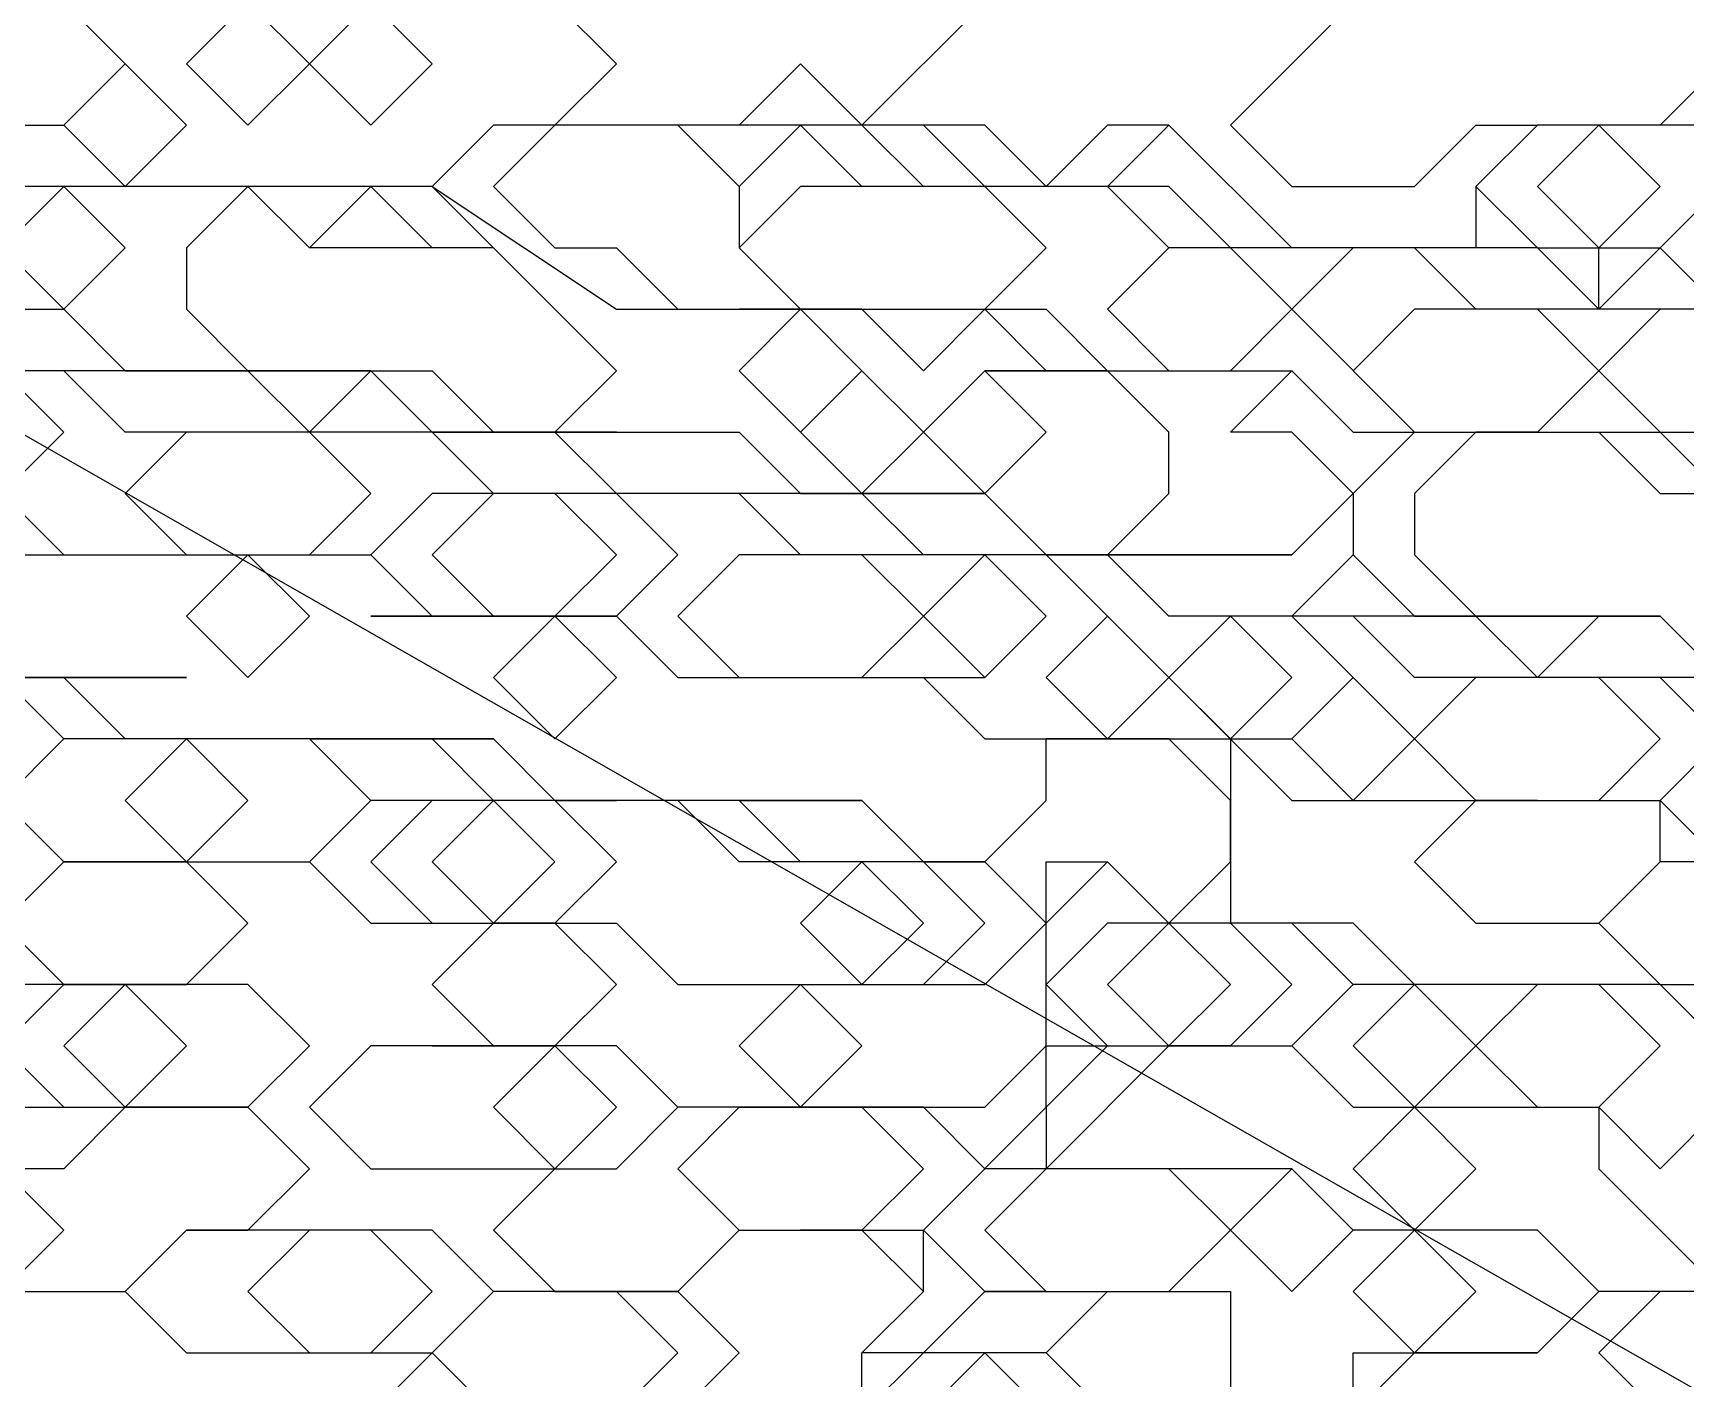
# Model space of a CAD drawing. Extents: x 46 to 224, y 52 to 151.
# Drawn here: x 138.21 to 154.23, y 64.06 to 77.11 of the extents above; entities that cross this region are included whole.
import ezdxf

# ---------------------------------------------------------------- set-up
doc = ezdxf.new("R2010")
doc.units = 0
doc.layers.add('OUTLINE', color=1, linetype='CONTINUOUS')

msp = doc.modelspace()

# ---------------------------------------------------------------- linework, layer by layer
for p, q in [((139.1008, 76.8135), (138.5056, 77.4088)), ((140.2913, 77.4088), (139.696, 76.8135)), ((140.8865, 76.8135), (140.2913, 77.4088)), ((141.4818, 77.4088), (140.8865, 76.8135)), ((142.077, 76.8135), (141.4818, 77.4088)), ((143.8627, 76.8135), (143.2675, 77.4088)), ((143.8627, 76.8135), (143.2675, 77.4088)), ((147.4341, 77.4088), (146.2437, 76.2183)), ((147.4341, 77.4088), (146.2437, 76.2183)), ((151.0056, 77.4088), (149.8151, 76.2183)), ((138.5056, 76.2183), (139.1008, 76.8135)), ((139.1008, 76.8135), (138.5056, 76.2183)), ((139.696, 76.2183), (139.1008, 76.8135)), ((139.696, 76.8135), (140.2913, 76.2183)), ((140.2913, 76.2183), (140.8865, 76.8135)), ((140.8865, 76.8135), (141.4818, 76.2183)), ((141.4818, 76.2183), (142.077, 76.8135)), ((143.2675, 76.2183), (143.8627, 76.8135)), ((143.2675, 76.2183), (143.8627, 76.8135)), ((145.6484, 76.8135), (145.0532, 76.2183)), ((145.6484, 76.8135), (145.0532, 76.2183)), ((146.2437, 76.2183), (145.6484, 76.8135)), ((146.2437, 76.2183), (145.6484, 76.8135)), ((154.577, 76.8135), (153.9818, 76.2183)), ((153.9818, 76.2183), (154.577, 76.8135)), ((137.9103, 76.2183), (138.5056, 76.2183)), ((138.5056, 76.2183), (139.1008, 75.623)), ((139.1008, 75.623), (139.696, 76.2183)), ((142.6722, 76.2183), (142.077, 75.623)), ((142.6722, 76.2183), (142.077, 75.623)), ((142.6722, 76.2183), (142.077, 75.623)), ((142.6722, 76.2183), (142.077, 75.623)), ((146.2437, 76.2183), (142.6722, 76.2183)), ((147.4341, 76.2183), (142.6722, 76.2183)), ((146.8389, 76.2183), (142.6722, 76.2183)), ((143.2675, 76.2183), (142.6722, 75.623)), ((146.8389, 76.2183), (142.6722, 76.2183)), ((145.0532, 76.2183), (143.2675, 76.2183)), ((145.0532, 76.2183), (143.2675, 76.2183)), ((144.4579, 76.2183), (143.2675, 76.2183)), ((145.0532, 75.623), (144.4579, 76.2183)), ((145.6484, 76.2183), (145.0532, 75.623)), ((145.6484, 76.2183), (145.0532, 75.623)), ((146.2437, 75.623), (145.6484, 76.2183)), ((146.2437, 75.623), (145.6484, 76.2183)), ((146.8389, 75.623), (146.2437, 76.2183)), ((147.4341, 75.623), (146.8389, 76.2183)), ((147.4341, 75.623), (146.8389, 76.2183)), ((148.0294, 75.623), (147.4341, 76.2183)), ((148.6246, 76.2183), (148.0294, 75.623)), ((149.2198, 76.2183), (148.6246, 76.2183)), ((149.2198, 76.2183), (148.6246, 75.623)), ((149.2198, 76.2183), (148.6246, 75.623)), ((150.4103, 75.0278), (149.2198, 76.2183)), ((150.4103, 75.0278), (149.2198, 76.2183)), ((150.4103, 75.0278), (149.2198, 76.2183)), ((149.8151, 76.2183), (150.4103, 75.623)), ((151.6008, 75.623), (152.196, 76.2183)), ((152.7913, 76.2183), (152.196, 75.623)), ((152.196, 76.2183), (152.7913, 76.2183)), ((152.7913, 76.2183), (152.196, 75.623)), ((152.7913, 76.2183), (152.196, 75.623)), ((152.7913, 76.2183), (152.196, 75.623)), ((153.3865, 76.2183), (152.7913, 76.2183)), ((154.577, 76.2183), (152.7913, 76.2183)), ((153.3865, 76.2183), (152.7913, 75.623)), ((154.577, 76.2183), (152.7913, 76.2183)), ((153.9818, 75.623), (153.3865, 76.2183)), ((153.9818, 75.623), (153.3865, 76.2183)), ((138.5056, 75.623), (137.9103, 75.0278)), ((142.077, 75.623), (137.9103, 75.623)), ((140.2913, 75.623), (137.9103, 75.623)), ((140.2913, 75.623), (137.9103, 75.623)), ((139.1008, 75.0278), (138.5056, 75.623)), ((140.2913, 75.623), (139.696, 75.0278)), ((140.8865, 75.0278), (140.2913, 75.623)), ((140.8865, 75.0278), (140.2913, 75.623)), ((140.8865, 75.0278), (140.2913, 75.623)), ((141.4818, 75.623), (140.8865, 75.0278)), ((141.4818, 75.623), (140.8865, 75.0278)), ((142.077, 75.0278), (141.4818, 75.623)), ((142.077, 75.0278), (141.4818, 75.623)), ((142.077, 75.623), (143.8627, 74.4326)), ((142.077, 75.623), (142.6722, 75.0278)), ((142.077, 75.623), (142.6722, 75.0278)), ((142.6722, 75.623), (143.2675, 75.0278)), ((145.0532, 75.623), (145.0532, 75.0278)), ((145.6484, 75.623), (145.0532, 75.0278)), ((147.4341, 75.623), (145.6484, 75.623)), ((149.2198, 75.623), (146.2437, 75.623)), ((146.8389, 75.623), (146.2437, 75.623)), ((147.4341, 75.623), (146.8389, 75.623)), ((148.6246, 75.623), (146.8389, 75.623)), ((149.2198, 75.623), (147.4341, 75.623)), ((148.6246, 75.623), (147.4341, 75.623)), ((148.0294, 75.0278), (147.4341, 75.623)), ((148.6246, 75.623), (147.4341, 75.623)), ((149.2198, 75.0278), (148.6246, 75.623)), ((149.8151, 75.0278), (149.2198, 75.623)), ((149.8151, 75.0278), (149.2198, 75.623)), ((150.4103, 75.623), (151.6008, 75.623)), ((152.196, 75.623), (152.7913, 75.0278)), ((152.196, 75.623), (152.196, 75.0278)), ((152.196, 75.623), (152.196, 75.0278)), ((152.196, 75.623), (152.196, 75.0278)), ((152.7913, 75.623), (153.3865, 75.0278)), ((153.3865, 75.0278), (153.9818, 75.623)), ((153.3865, 75.0278), (153.9818, 75.623)), ((154.577, 75.623), (153.9818, 75.0278)), ((137.9103, 75.0278), (138.5056, 74.4326)), ((138.5056, 74.4326), (139.1008, 75.0278)), ((139.696, 75.0278), (139.696, 74.4326)), ((141.4818, 75.0278), (140.8865, 75.0278)), ((142.6722, 75.0278), (141.4818, 75.0278)), ((142.6722, 75.0278), (142.077, 75.0278)), ((142.6722, 75.0278), (142.077, 75.0278)), ((143.8627, 73.8373), (142.6722, 75.0278)), ((143.2675, 75.0278), (143.8627, 75.0278)), ((143.8627, 75.0278), (144.4579, 74.4326)), ((145.0532, 75.0278), (145.6484, 74.4326)), ((145.0532, 75.0278), (145.6484, 74.4326)), ((147.4341, 74.4326), (148.0294, 75.0278)), ((149.2198, 75.0278), (148.6246, 74.4326)), ((149.8151, 75.0278), (149.2198, 75.0278)), ((149.8151, 75.0278), (149.2198, 75.0278)), ((152.7913, 75.0278), (149.8151, 75.0278)), ((151.6008, 75.0278), (149.8151, 75.0278)), ((150.4103, 74.4326), (149.8151, 75.0278)), ((150.4103, 74.4326), (149.8151, 75.0278)), ((152.196, 75.0278), (150.4103, 75.0278)), ((152.196, 75.0278), (150.4103, 75.0278)), ((151.0056, 75.0278), (150.4103, 74.4326)), ((152.196, 75.0278), (150.4103, 75.0278)), ((151.6008, 75.0278), (151.0056, 75.0278)), ((152.196, 74.4326), (151.6008, 75.0278)), ((152.196, 74.4326), (151.6008, 75.0278)), ((153.3865, 74.4326), (152.7913, 75.0278)), ((152.7913, 75.0278), (153.3865, 75.0278)), ((153.3865, 75.0278), (153.9818, 75.0278)), ((153.9818, 75.0278), (153.3865, 74.4326)), ((153.3865, 74.4326), (153.3865, 75.0278)), ((153.3865, 75.0278), (153.9818, 75.0278)), ((153.9818, 75.0278), (153.3865, 74.4326)), ((153.3865, 74.4326), (153.3865, 75.0278)), ((153.9818, 75.0278), (154.577, 74.4326)), ((137.9103, 74.4326), (138.5056, 74.4326)), ((137.9103, 74.4326), (138.5056, 74.4326)), ((138.5056, 74.4326), (139.1008, 73.8373)), ((138.5056, 74.4326), (139.1008, 73.8373)), ((139.696, 74.4326), (140.2913, 73.8373)), ((143.8627, 74.4326), (146.2437, 74.4326)), ((144.4579, 74.4326), (147.4341, 74.4326)), ((145.6484, 74.4326), (145.0532, 73.8373)), ((145.0532, 74.4326), (146.2437, 74.4326)), ((145.6484, 74.4326), (145.0532, 74.4326)), ((145.0532, 74.4326), (146.2437, 74.4326)), ((145.6484, 74.4326), (145.0532, 74.4326)), ((146.2437, 73.8373), (145.6484, 74.4326)), ((146.2437, 74.4326), (145.6484, 74.4326)), ((145.6484, 74.4326), (148.0294, 74.4326)), ((145.6484, 74.4326), (147.4341, 74.4326)), ((146.2437, 74.4326), (145.6484, 74.4326)), ((146.2437, 74.4326), (146.8389, 73.8373)), ((146.8389, 73.8373), (147.4341, 74.4326)), ((147.4341, 74.4326), (148.0294, 73.8373)), ((147.4341, 74.4326), (148.0294, 73.8373)), ((148.0294, 74.4326), (148.6246, 73.8373)), ((148.6246, 74.4326), (149.2198, 73.8373)), ((149.8151, 73.8373), (150.4103, 74.4326)), ((149.8151, 73.8373), (150.4103, 74.4326)), ((150.4103, 74.4326), (151.6008, 73.2421)), ((151.6008, 74.4326), (151.0056, 73.8373)), ((152.7913, 74.4326), (151.6008, 74.4326)), ((155.7675, 74.4326), (152.196, 74.4326)), ((152.7913, 74.4326), (152.196, 74.4326)), ((155.1722, 74.4326), (152.7913, 74.4326)), ((153.3865, 73.8373), (152.7913, 74.4326)), ((155.7675, 74.4326), (153.3865, 74.4326)), ((153.9818, 74.4326), (153.3865, 73.8373)), ((154.577, 74.4326), (153.9818, 74.4326)), ((140.2913, 73.8373), (131.3627, 73.8373)), ((140.2913, 73.8373), (131.3627, 73.8373)), ((138.5056, 73.8373), (136.7198, 73.8373)), ((138.5056, 73.8373), (136.7198, 73.8373)), ((138.5056, 73.2421), (137.9103, 73.8373)), ((138.5056, 73.2421), (137.9103, 73.8373)), ((139.1008, 73.2421), (138.5056, 73.8373)), ((139.1008, 73.2421), (138.5056, 73.8373)), ((139.1008, 73.8373), (141.4818, 73.8373)), ((139.1008, 73.8373), (141.4818, 73.8373)), ((139.696, 73.8373), (141.4818, 73.8373)), ((140.2913, 73.8373), (139.696, 73.8373)), ((140.2913, 73.8373), (142.077, 73.8373)), ((141.4818, 73.8373), (140.2913, 73.8373)), ((140.8865, 73.2421), (140.2913, 73.8373)), ((140.8865, 73.2421), (140.2913, 73.8373)), ((141.4818, 73.8373), (140.8865, 73.2421)), ((141.4818, 73.8373), (140.8865, 73.2421)), ((141.4818, 73.8373), (142.077, 73.2421)), ((142.077, 73.2421), (141.4818, 73.8373)), ((141.4818, 73.8373), (142.077, 73.2421)), ((142.077, 73.2421), (141.4818, 73.8373)), ((142.077, 73.8373), (142.6722, 73.2421)), ((143.2675, 73.2421), (143.8627, 73.8373)), ((145.0532, 73.8373), (145.6484, 73.2421)), ((145.6484, 73.2421), (146.2437, 73.8373)), ((146.2437, 73.8373), (145.6484, 73.2421)), ((146.8389, 73.2421), (146.2437, 73.8373)), ((147.4341, 73.8373), (146.8389, 73.2421)), ((148.0294, 73.2421), (147.4341, 73.8373)), ((148.6246, 73.8373), (147.4341, 73.8373)), ((147.4341, 73.8373), (150.4103, 73.8373)), ((148.6246, 73.8373), (147.4341, 73.8373)), ((147.4341, 73.8373), (150.4103, 73.8373)), ((148.0294, 73.8373), (150.4103, 73.8373)), ((148.0294, 73.8373), (150.4103, 73.8373)), ((149.2198, 73.2421), (148.6246, 73.8373)), ((148.6246, 73.8373), (149.8151, 73.8373)), ((149.2198, 73.2421), (148.6246, 73.8373)), ((149.2198, 73.8373), (149.8151, 73.8373)), ((149.8151, 73.2421), (150.4103, 73.8373)), ((150.4103, 73.8373), (151.0056, 73.2421)), ((150.4103, 73.8373), (151.0056, 73.2421)), ((150.4103, 73.8373), (151.0056, 73.2421)), ((150.4103, 73.8373), (151.0056, 73.2421)), ((150.4103, 73.8373), (151.0056, 73.2421)), ((151.0056, 73.8373), (151.6008, 73.2421)), ((152.7913, 73.2421), (153.3865, 73.8373)), ((153.3865, 73.8373), (153.9818, 73.2421)), ((137.9103, 72.6468), (138.5056, 73.2421)), ((137.9103, 72.6468), (138.5056, 73.2421)), ((139.696, 73.2421), (139.1008, 73.2421)), ((139.696, 73.2421), (139.1008, 73.2421)), ((139.696, 73.2421), (139.1008, 72.6468)), ((139.696, 73.2421), (139.1008, 72.6468)), ((142.077, 73.2421), (139.696, 73.2421)), ((142.077, 73.2421), (139.696, 73.2421)), ((140.8865, 73.2421), (139.696, 73.2421)), ((140.8865, 73.2421), (139.696, 73.2421)), ((141.4818, 72.6468), (140.8865, 73.2421)), ((141.4818, 72.6468), (140.8865, 73.2421)), ((142.6722, 72.6468), (142.077, 73.2421)), ((142.077, 73.2421), (145.0532, 73.2421)), ((143.2675, 73.2421), (142.077, 73.2421)), ((142.6722, 72.6468), (142.077, 73.2421)), ((142.077, 73.2421), (145.0532, 73.2421)), ((143.2675, 73.2421), (142.077, 73.2421)), ((142.6722, 73.2421), (143.2675, 73.2421)), ((142.6722, 73.2421), (143.8627, 73.2421)), ((143.2675, 73.2421), (142.6722, 73.2421)), ((143.8627, 73.2421), (143.2675, 73.2421)), ((143.8627, 72.6468), (143.2675, 73.2421)), ((143.8627, 72.6468), (143.2675, 73.2421)), ((145.0532, 73.2421), (145.6484, 72.6468)), ((145.0532, 73.2421), (145.6484, 72.6468)), ((145.6484, 73.2421), (146.2437, 72.6468)), ((146.2437, 72.6468), (146.8389, 73.2421)), ((146.8389, 73.2421), (147.4341, 72.6468)), ((147.4341, 72.6468), (148.0294, 73.2421)), ((149.2198, 72.6468), (149.2198, 73.2421)), ((149.2198, 72.6468), (149.2198, 73.2421)), ((150.4103, 73.2421), (149.8151, 73.2421)), ((151.0056, 72.6468), (150.4103, 73.2421)), ((151.0056, 73.2421), (153.3865, 73.2421)), ((151.0056, 73.2421), (151.6008, 73.2421)), ((151.6008, 73.2421), (151.0056, 72.6468)), ((151.0056, 73.2421), (152.7913, 73.2421)), ((151.0056, 73.2421), (153.3865, 73.2421)), ((151.0056, 73.2421), (152.7913, 73.2421)), ((152.196, 73.2421), (151.6008, 72.6468)), ((151.6008, 73.2421), (153.9818, 73.2421)), ((151.6008, 73.2421), (152.7913, 73.2421)), ((152.196, 73.2421), (151.6008, 72.6468)), ((152.7913, 73.2421), (152.196, 73.2421)), ((152.7913, 73.2421), (152.196, 73.2421)), ((153.3865, 73.2421), (153.9818, 72.6468)), ((153.3865, 73.2421), (153.9818, 72.6468)), ((153.9818, 73.2421), (154.577, 72.6468)), ((153.9818, 73.2421), (154.577, 73.2421)), ((137.9103, 72.6468), (138.5056, 72.0516)), ((139.1008, 72.6468), (139.696, 72.0516)), ((139.1008, 72.6468), (139.696, 72.0516)), ((140.8865, 72.0516), (141.4818, 72.6468)), ((140.8865, 72.0516), (141.4818, 72.6468)), ((142.077, 72.6468), (141.4818, 72.0516)), ((143.8627, 72.6468), (142.077, 72.6468)), ((142.6722, 72.6468), (142.077, 72.0516)), ((145.0532, 72.6468), (142.6722, 72.6468)), ((145.0532, 72.6468), (142.6722, 72.6468)), ((143.2675, 72.6468), (142.6722, 72.6468)), ((143.8627, 72.0516), (143.2675, 72.6468)), ((146.2437, 72.6468), (143.8627, 72.6468)), ((144.4579, 72.0516), (143.8627, 72.6468)), ((146.2437, 72.6468), (143.8627, 72.6468)), ((145.6484, 72.0516), (145.0532, 72.6468)), ((145.6484, 72.0516), (145.0532, 72.6468)), ((145.6484, 72.6468), (147.4341, 72.6468)), ((145.6484, 72.6468), (147.4341, 72.6468)), ((146.2437, 72.6468), (147.4341, 72.6468)), ((146.8389, 72.6468), (146.2437, 72.6468)), ((146.8389, 72.0516), (146.2437, 72.6468)), ((146.8389, 72.0516), (146.2437, 72.6468)), ((147.4341, 72.6468), (146.8389, 72.6468)), ((147.4341, 72.6468), (148.0294, 72.0516)), ((147.4341, 72.6468), (148.0294, 72.0516)), ((148.6246, 72.0516), (149.2198, 72.6468)), ((148.6246, 72.0516), (149.2198, 72.6468)), ((150.4103, 72.0516), (151.0056, 72.6468)), ((151.0056, 72.6468), (151.0056, 72.0516)), ((151.6008, 72.6468), (151.6008, 72.0516)), ((151.6008, 72.6468), (151.6008, 72.0516)), ((153.9818, 72.6468), (155.7675, 72.6468)), ((153.9818, 72.6468), (156.3627, 72.6468)), ((137.9103, 72.0516), (141.4818, 72.0516)), ((138.5056, 72.0516), (141.4818, 72.0516)), ((140.2913, 72.0516), (139.696, 71.4564)), ((139.696, 72.0516), (140.8865, 72.0516)), ((139.696, 72.0516), (140.8865, 72.0516)), ((140.8865, 71.4564), (140.2913, 72.0516)), ((141.4818, 72.0516), (142.077, 71.4564)), ((141.4818, 72.0516), (142.077, 71.4564)), ((141.4818, 72.0516), (142.077, 71.4564)), ((142.077, 72.0516), (142.6722, 71.4564)), ((143.2675, 71.4564), (143.8627, 72.0516)), ((143.8627, 71.4564), (144.4579, 72.0516)), ((145.0532, 72.0516), (144.4579, 71.4564)), ((145.0532, 72.0516), (144.4579, 71.4564)), ((147.4341, 72.0516), (145.0532, 72.0516)), ((146.2437, 72.0516), (145.0532, 72.0516)), ((148.0294, 72.0516), (145.6484, 72.0516)), ((148.0294, 72.0516), (145.6484, 72.0516)), ((146.8389, 71.4564), (146.2437, 72.0516)), ((148.6246, 72.0516), (146.8389, 72.0516)), ((147.4341, 72.0516), (146.8389, 71.4564)), ((148.6246, 72.0516), (146.8389, 72.0516)), ((148.0294, 71.4564), (147.4341, 72.0516)), ((148.0294, 71.4564), (147.4341, 72.0516)), ((149.2198, 70.8611), (148.0294, 72.0516)), ((148.0294, 72.0516), (148.6246, 72.0516)), ((149.2198, 70.8611), (148.0294, 72.0516)), ((148.0294, 72.0516), (148.6246, 72.0516)), ((148.6246, 72.0516), (150.4103, 72.0516)), ((149.2198, 72.0516), (148.6246, 72.0516)), ((149.2198, 71.4564), (148.6246, 72.0516)), ((148.6246, 72.0516), (150.4103, 72.0516)), ((149.2198, 71.4564), (148.6246, 72.0516)), ((149.2198, 71.4564), (148.6246, 72.0516)), ((150.4103, 72.0516), (149.2198, 72.0516)), ((151.0056, 72.0516), (150.4103, 71.4564)), ((151.0056, 72.0516), (151.6008, 71.4564)), ((151.6008, 71.4564), (151.0056, 72.0516)), ((151.6008, 72.0516), (152.196, 71.4564)), ((151.6008, 72.0516), (152.196, 71.4564)), ((139.696, 71.4564), (140.2913, 70.8611)), ((140.2913, 70.8611), (140.8865, 71.4564)), ((141.4818, 71.4564), (143.8627, 71.4564)), ((142.077, 71.4564), (141.4818, 71.4564)), ((141.4818, 71.4564), (143.8627, 71.4564)), ((142.077, 71.4564), (141.4818, 71.4564)), ((142.077, 71.4564), (143.8627, 71.4564)), ((143.8627, 71.4564), (142.077, 71.4564)), ((142.077, 71.4564), (143.8627, 71.4564)), ((142.077, 71.4564), (143.8627, 71.4564)), ((143.8627, 71.4564), (142.077, 71.4564)), ((143.2675, 71.4564), (142.6722, 70.8611)), ((143.2675, 71.4564), (142.6722, 70.8611)), ((142.6722, 71.4564), (143.2675, 71.4564)), ((143.8627, 70.8611), (143.2675, 71.4564)), ((143.8627, 70.8611), (143.2675, 71.4564)), ((143.8627, 71.4564), (144.4579, 70.8611)), ((143.8627, 71.4564), (144.4579, 70.8611)), ((144.4579, 71.4564), (145.0532, 70.8611)), ((144.4579, 71.4564), (145.0532, 70.8611)), ((146.2437, 70.8611), (146.8389, 71.4564)), ((146.8389, 71.4564), (147.4341, 70.8611)), ((147.4341, 70.8611), (148.0294, 71.4564)), ((147.4341, 70.8611), (148.0294, 71.4564)), ((148.6246, 71.4564), (148.0294, 70.8611)), ((148.6246, 71.4564), (148.0294, 70.8611)), ((149.2198, 70.8611), (148.6246, 71.4564)), ((149.2198, 70.8611), (148.6246, 71.4564)), ((149.8151, 71.4564), (149.2198, 70.8611)), ((150.4103, 71.4564), (149.2198, 71.4564)), ((152.196, 71.4564), (149.2198, 71.4564)), ((149.8151, 71.4564), (149.2198, 70.8611)), ((149.8151, 71.4564), (149.2198, 70.8611)), ((149.8151, 71.4564), (149.2198, 70.8611)), ((152.196, 71.4564), (149.2198, 71.4564)), ((151.0056, 71.4564), (149.8151, 71.4564)), ((151.0056, 71.4564), (149.8151, 71.4564)), ((150.4103, 71.4564), (149.8151, 71.4564)), ((150.4103, 70.8611), (149.8151, 71.4564)), ((151.0056, 70.8611), (150.4103, 71.4564)), ((151.6008, 70.8611), (151.0056, 71.4564)), ((151.6008, 70.8611), (151.0056, 71.4564)), ((151.6008, 71.4564), (153.3865, 71.4564)), ((153.3865, 71.4564), (151.6008, 71.4564)), ((152.196, 71.4564), (153.9818, 71.4564)), ((152.7913, 70.8611), (152.196, 71.4564)), ((152.196, 71.4564), (153.9818, 71.4564)), ((152.7913, 70.8611), (152.196, 71.4564)), ((153.3865, 71.4564), (152.7913, 70.8611)), ((153.3865, 71.4564), (152.7913, 70.8611)), ((153.9818, 71.4564), (153.3865, 71.4564)), ((153.9818, 71.4564), (153.3865, 71.4564)), ((153.9818, 71.4564), (154.577, 70.8611)), ((154.577, 70.8611), (153.9818, 71.4564)), ((153.9818, 71.4564), (154.577, 70.8611)), ((154.577, 70.8611), (153.9818, 71.4564)), ((139.696, 70.8611), (132.5532, 70.8611)), ((139.696, 70.8611), (132.5532, 70.8611)), ((138.5056, 70.8611), (136.7198, 70.8611)), ((137.9103, 70.8611), (139.696, 70.8611)), ((138.5056, 70.2659), (137.9103, 70.8611)), ((137.9103, 70.8611), (139.696, 70.8611)), ((139.1008, 70.2659), (138.5056, 70.8611)), ((142.6722, 70.8611), (143.2675, 70.2659)), ((142.6722, 70.8611), (143.2675, 70.2659)), ((143.2675, 70.2659), (143.8627, 70.8611)), ((143.2675, 70.2659), (143.8627, 70.8611)), ((144.4579, 70.8611), (146.8389, 70.8611)), ((144.4579, 70.8611), (146.8389, 70.8611)), ((145.0532, 70.8611), (147.4341, 70.8611)), ((145.0532, 70.8611), (146.2437, 70.8611)), ((146.8389, 70.8611), (147.4341, 70.2659)), ((146.8389, 70.8611), (147.4341, 70.2659)), ((148.0294, 70.8611), (148.6246, 70.2659)), ((148.0294, 70.8611), (148.6246, 70.2659)), ((148.6246, 70.2659), (149.2198, 70.8611)), ((148.6246, 70.2659), (149.2198, 70.8611)), ((148.6246, 70.2659), (149.2198, 70.8611)), ((148.6246, 70.2659), (149.2198, 70.8611)), ((149.2198, 70.8611), (150.4103, 69.6707)), ((149.2198, 70.8611), (150.4103, 69.6707)), ((149.2198, 70.8611), (149.8151, 70.2659)), ((149.2198, 70.8611), (149.8151, 70.2659)), ((149.8151, 70.2659), (150.4103, 70.8611)), ((150.4103, 70.2659), (151.0056, 70.8611)), ((151.0056, 70.8611), (150.4103, 70.2659)), ((151.6008, 70.2659), (151.0056, 70.8611)), ((152.196, 70.8611), (151.6008, 70.8611)), ((152.196, 70.8611), (151.6008, 70.8611)), ((152.196, 70.8611), (151.6008, 70.2659)), ((152.196, 70.8611), (151.6008, 70.2659)), ((155.1722, 70.8611), (152.196, 70.8611)), ((153.9818, 70.8611), (152.196, 70.8611)), ((153.3865, 70.8611), (152.196, 70.8611)), ((153.3865, 70.8611), (152.196, 70.8611)), ((153.9818, 70.2659), (153.3865, 70.8611)), ((153.9818, 70.2659), (153.3865, 70.8611)), ((154.577, 70.2659), (153.9818, 70.8611)), ((137.9103, 69.6707), (138.5056, 70.2659)), ((138.5056, 70.2659), (137.9103, 69.6707)), ((140.8865, 70.2659), (138.5056, 70.2659)), ((139.696, 70.2659), (139.1008, 70.2659)), ((139.696, 70.2659), (139.1008, 69.6707)), ((139.696, 70.2659), (139.1008, 69.6707)), ((142.077, 70.2659), (139.696, 70.2659)), ((140.8865, 70.2659), (139.696, 70.2659)), ((140.2913, 69.6707), (139.696, 70.2659)), ((140.8865, 70.2659), (142.6722, 70.2659)), ((141.4818, 70.2659), (140.8865, 70.2659)), ((141.4818, 69.6707), (140.8865, 70.2659)), ((141.4818, 69.6707), (140.8865, 70.2659)), ((140.8865, 70.2659), (142.6722, 70.2659)), ((141.4818, 70.2659), (140.8865, 70.2659)), ((142.6722, 70.2659), (141.4818, 70.2659)), ((142.6722, 70.2659), (141.4818, 70.2659)), ((142.6722, 69.6707), (142.077, 70.2659)), ((142.6722, 70.2659), (143.2675, 69.6707)), ((143.2675, 69.6707), (142.6722, 70.2659)), ((142.6722, 70.2659), (143.2675, 69.6707)), ((143.2675, 69.6707), (142.6722, 70.2659)), ((147.4341, 70.2659), (148.6246, 70.2659)), ((147.4341, 70.2659), (148.6246, 70.2659)), ((148.0294, 70.2659), (149.2198, 70.2659)), ((148.6246, 70.2659), (148.0294, 70.2659)), ((148.0294, 70.2659), (149.8151, 70.2659)), ((148.0294, 69.6707), (148.0294, 70.2659)), ((148.0294, 70.2659), (149.8151, 70.2659)), ((148.0294, 69.6707), (148.0294, 70.2659)), ((149.2198, 70.2659), (148.6246, 70.2659)), ((149.2198, 70.2659), (149.8151, 69.6707)), ((149.8151, 69.6707), (149.2198, 70.2659)), ((149.8151, 70.2659), (149.8151, 68.4802)), ((149.8151, 70.2659), (150.4103, 70.2659)), ((149.8151, 70.2659), (149.8151, 68.4802)), ((150.4103, 70.2659), (151.0056, 69.6707)), ((151.0056, 69.6707), (151.6008, 70.2659)), ((151.6008, 70.2659), (152.196, 69.6707)), ((151.6008, 70.2659), (152.196, 69.6707)), ((153.3865, 69.6707), (153.9818, 70.2659)), ((153.3865, 69.6707), (153.9818, 70.2659)), ((153.9818, 69.6707), (154.577, 70.2659)), ((154.577, 70.2659), (153.9818, 69.6707)), ((154.577, 70.2659), (153.9818, 69.6707)), ((137.9103, 69.6707), (138.5056, 69.0754)), ((137.9103, 69.6707), (138.5056, 69.0754)), ((139.1008, 69.6707), (139.696, 69.0754)), ((139.1008, 69.6707), (139.696, 69.0754)), ((139.696, 69.0754), (140.2913, 69.6707)), ((140.8865, 69.0754), (141.4818, 69.6707)), ((141.4818, 69.6707), (140.8865, 69.0754)), ((140.8865, 69.0754), (141.4818, 69.6707)), ((144.4579, 69.6707), (141.4818, 69.6707)), ((142.077, 69.6707), (141.4818, 69.0754)), ((143.2675, 69.6707), (142.077, 69.6707)), ((142.6722, 69.6707), (142.077, 69.0754)), ((145.0532, 69.6707), (142.6722, 69.6707)), ((143.2675, 69.0754), (142.6722, 69.6707)), ((143.2675, 69.6707), (143.8627, 69.6707)), ((143.8627, 69.6707), (143.2675, 69.6707)), ((143.8627, 69.0754), (143.2675, 69.6707)), ((143.2675, 69.6707), (143.8627, 69.6707)), ((143.8627, 69.6707), (143.2675, 69.6707)), ((145.0532, 69.0754), (144.4579, 69.6707)), ((145.6484, 69.0754), (145.0532, 69.6707)), ((146.2437, 69.6707), (145.0532, 69.6707)), ((145.0532, 69.6707), (146.2437, 69.6707)), ((146.2437, 69.6707), (145.0532, 69.6707)), ((145.0532, 69.6707), (146.2437, 69.6707)), ((146.8389, 69.0754), (146.2437, 69.6707)), ((146.2437, 69.6707), (146.8389, 69.0754)), ((146.8389, 69.0754), (146.2437, 69.6707)), ((146.2437, 69.6707), (146.8389, 69.0754)), ((147.4341, 69.0754), (148.0294, 69.6707)), ((147.4341, 69.0754), (148.0294, 69.6707)), ((149.8151, 69.6707), (149.8151, 69.0754)), ((149.8151, 69.0754), (149.8151, 69.6707)), ((150.4103, 69.6707), (152.7913, 69.6707)), ((150.4103, 69.6707), (153.9818, 69.6707)), ((152.196, 69.6707), (151.6008, 69.0754)), ((152.7913, 69.6707), (152.196, 69.6707)), ((152.196, 69.6707), (153.3865, 69.6707)), ((152.196, 69.6707), (153.3865, 69.6707)), ((153.9818, 69.0754), (153.9818, 69.6707)), ((153.9818, 69.6707), (154.577, 69.0754)), ((153.9818, 69.6707), (154.577, 69.0754)), ((153.9818, 69.6707), (154.577, 69.0754)), ((138.5056, 69.0754), (137.9103, 68.4802)), ((138.5056, 69.0754), (140.8865, 69.0754)), ((139.696, 69.0754), (138.5056, 69.0754)), ((138.5056, 69.0754), (140.8865, 69.0754)), ((140.2913, 68.4802), (139.696, 69.0754)), ((139.696, 69.0754), (140.8865, 69.0754)), ((140.8865, 69.0754), (141.4818, 68.4802)), ((140.8865, 69.0754), (141.4818, 68.4802)), ((141.4818, 69.0754), (142.077, 68.4802)), ((142.077, 69.0754), (142.6722, 68.4802)), ((142.6722, 68.4802), (143.2675, 69.0754)), ((143.2675, 68.4802), (143.8627, 69.0754)), ((145.6484, 69.0754), (145.0532, 69.0754)), ((147.4341, 69.0754), (145.6484, 69.0754)), ((147.4341, 69.0754), (145.6484, 69.0754)), ((146.2437, 69.0754), (145.6484, 68.4802)), ((146.2437, 69.0754), (145.6484, 68.4802)), ((146.8389, 69.0754), (146.2437, 69.0754)), ((146.8389, 68.4802), (146.2437, 69.0754)), ((147.4341, 69.0754), (146.8389, 69.0754)), ((146.8389, 69.0754), (147.4341, 69.0754)), ((147.4341, 68.4802), (146.8389, 69.0754)), ((147.4341, 69.0754), (146.8389, 69.0754)), ((146.8389, 69.0754), (147.4341, 69.0754)), ((148.0294, 68.4802), (147.4341, 69.0754)), ((148.0294, 68.4802), (147.4341, 69.0754)), ((148.0294, 68.4802), (147.4341, 69.0754)), ((148.0294, 68.4802), (147.4341, 69.0754)), ((148.6246, 69.0754), (148.0294, 68.4802)), ((148.0294, 68.4802), (148.0294, 69.0754)), ((148.0294, 69.0754), (148.6246, 69.0754)), ((149.2198, 68.4802), (148.6246, 69.0754)), ((148.6246, 69.0754), (149.2198, 68.4802)), ((149.8151, 69.0754), (149.2198, 68.4802)), ((149.2198, 68.4802), (149.8151, 69.0754)), ((151.6008, 69.0754), (152.196, 68.4802)), ((153.3865, 68.4802), (153.9818, 69.0754)), ((153.9818, 69.0754), (153.3865, 68.4802)), ((156.3627, 69.0754), (153.9818, 69.0754)), ((137.9103, 68.4802), (138.5056, 67.8849)), ((139.696, 67.8849), (140.2913, 68.4802)), ((141.4818, 68.4802), (143.8627, 68.4802)), ((141.4818, 68.4802), (143.8627, 68.4802)), ((142.6722, 68.4802), (142.077, 67.8849)), ((142.077, 68.4802), (143.2675, 68.4802)), ((143.2675, 68.4802), (142.6722, 68.4802)), ((143.8627, 67.8849), (143.2675, 68.4802)), ((143.8627, 68.4802), (144.4579, 67.8849)), ((143.8627, 68.4802), (144.4579, 67.8849)), ((145.6484, 68.4802), (146.2437, 67.8849)), ((145.6484, 68.4802), (146.2437, 67.8849)), ((146.2437, 67.8849), (146.8389, 68.4802)), ((146.8389, 67.8849), (147.4341, 68.4802)), ((147.4341, 67.8849), (148.0294, 68.4802)), ((147.4341, 67.8849), (148.0294, 68.4802)), ((148.6246, 68.4802), (148.0294, 67.8849)), ((148.6246, 68.4802), (148.0294, 67.8849)), ((148.0294, 67.2897), (148.0294, 68.4802)), ((148.6246, 68.4802), (148.0294, 67.8849)), ((148.6246, 68.4802), (148.0294, 67.8849)), ((148.6246, 68.4802), (148.0294, 67.8849)), ((148.0294, 67.2897), (148.0294, 68.4802)), ((151.0056, 68.4802), (148.6246, 68.4802)), ((149.8151, 68.4802), (148.6246, 68.4802)), ((150.4103, 68.4802), (148.6246, 68.4802)), ((149.8151, 68.4802), (148.6246, 68.4802)), ((149.2198, 68.4802), (148.6246, 67.8849)), ((149.8151, 68.4802), (148.6246, 68.4802)), ((149.8151, 67.8849), (149.2198, 68.4802)), ((150.4103, 67.8849), (149.8151, 68.4802)), ((151.0056, 67.8849), (150.4103, 68.4802)), ((151.6008, 67.8849), (151.0056, 68.4802)), ((152.196, 68.4802), (153.3865, 68.4802)), ((153.3865, 68.4802), (153.9818, 67.8849)), ((140.2913, 67.8849), (137.9103, 67.8849)), ((138.5056, 67.8849), (137.9103, 67.2897)), ((138.5056, 67.8849), (139.696, 67.8849)), ((140.2913, 67.8849), (138.5056, 67.8849)), ((139.1008, 67.8849), (138.5056, 67.2897)), ((139.696, 67.2897), (139.1008, 67.8849)), ((140.8865, 67.2897), (140.2913, 67.8849)), ((140.8865, 67.2897), (140.2913, 67.8849)), ((142.077, 67.8849), (142.6722, 67.2897)), ((143.2675, 67.2897), (143.8627, 67.8849)), ((144.4579, 67.8849), (147.4341, 67.8849)), ((144.4579, 67.8849), (147.4341, 67.8849)), ((145.6484, 67.8849), (145.0532, 67.2897)), ((146.2437, 67.2897), (145.6484, 67.8849)), ((146.2437, 67.8849), (146.8389, 67.8849)), ((148.0294, 67.8849), (148.6246, 67.2897)), ((148.0294, 67.8849), (148.6246, 67.2897)), ((148.0294, 67.8849), (148.6246, 67.2897)), ((148.0294, 67.8849), (148.6246, 67.2897)), ((148.0294, 67.8849), (148.6246, 67.2897)), ((148.6246, 67.8849), (149.2198, 67.2897)), ((149.2198, 67.2897), (149.8151, 67.8849)), ((149.8151, 67.2897), (150.4103, 67.8849)), ((150.4103, 67.2897), (151.0056, 67.8849)), ((151.0056, 67.8849), (150.4103, 67.2897)), ((153.9818, 67.8849), (151.0056, 67.8849)), ((151.6008, 67.8849), (151.0056, 67.2897)), ((152.196, 67.8849), (151.6008, 67.8849)), ((152.196, 67.2897), (151.6008, 67.8849)), ((153.9818, 67.8849), (152.196, 67.8849)), ((152.7913, 67.8849), (152.196, 67.2897)), ((153.3865, 67.8849), (152.7913, 67.8849)), ((153.9818, 67.2897), (153.3865, 67.8849)), ((153.9818, 67.8849), (155.7675, 67.8849)), ((154.577, 67.2897), (153.9818, 67.8849)), ((154.577, 67.2897), (153.9818, 67.8849)), ((137.9103, 67.2897), (138.5056, 66.6945)), ((138.5056, 67.2897), (139.1008, 66.6945)), ((139.1008, 66.6945), (139.696, 67.2897)), ((140.2913, 66.6945), (140.8865, 67.2897)), ((140.2913, 66.6945), (140.8865, 67.2897)), ((141.4818, 67.2897), (140.8865, 66.6945)), ((141.4818, 67.2897), (140.8865, 66.6945)), ((143.8627, 67.2897), (141.4818, 67.2897)), ((143.8627, 67.2897), (141.4818, 67.2897)), ((142.077, 67.2897), (143.2675, 67.2897)), ((142.6722, 67.2897), (142.077, 67.2897)), ((142.077, 67.2897), (143.2675, 67.2897)), ((142.6722, 67.2897), (142.077, 67.2897)), ((142.6722, 67.2897), (143.2675, 67.2897)), ((143.2675, 67.2897), (142.6722, 67.2897)), ((143.2675, 67.2897), (142.6722, 66.6945)), ((143.2675, 67.2897), (142.6722, 67.2897)), ((143.8627, 66.6945), (143.2675, 67.2897)), ((144.4579, 66.6945), (143.8627, 67.2897)), ((144.4579, 66.6945), (143.8627, 67.2897)), ((145.0532, 67.2897), (145.6484, 66.6945)), ((145.6484, 66.6945), (146.2437, 67.2897)), ((147.4341, 66.6945), (148.0294, 67.2897)), ((147.4341, 66.6945), (148.0294, 67.2897)), ((148.0294, 67.2897), (148.6246, 67.2897)), ((148.6246, 67.2897), (148.0294, 66.6945)), ((148.0294, 66.6945), (148.0294, 67.2897)), ((149.2198, 67.2897), (148.0294, 66.0992)), ((149.2198, 67.2897), (148.0294, 66.0992)), ((148.6246, 67.2897), (150.4103, 67.2897)), ((148.6246, 67.2897), (149.8151, 67.2897)), ((148.6246, 67.2897), (150.4103, 67.2897)), ((148.6246, 67.2897), (149.8151, 67.2897)), ((148.6246, 67.2897), (149.8151, 67.2897)), ((149.8151, 67.2897), (149.2198, 67.2897)), ((149.8151, 67.2897), (149.2198, 67.2897)), ((150.4103, 67.2897), (151.0056, 66.6945)), ((150.4103, 67.2897), (151.0056, 66.6945)), ((151.0056, 67.2897), (151.6008, 66.6945)), ((151.6008, 66.6945), (152.196, 67.2897)), ((152.196, 67.2897), (152.7913, 66.6945)), ((153.3865, 66.6945), (153.9818, 67.2897)), ((137.9103, 66.6945), (140.2913, 66.6945)), ((139.1008, 66.6945), (138.5056, 66.0992)), ((138.5056, 66.6945), (140.2913, 66.6945)), ((140.2913, 66.6945), (139.1008, 66.6945)), ((140.8865, 66.0992), (140.2913, 66.6945)), ((140.8865, 66.6945), (141.4818, 66.0992)), ((140.8865, 66.6945), (141.4818, 66.0992)), ((142.6722, 66.6945), (143.2675, 66.0992)), ((143.2675, 66.0992), (143.8627, 66.6945)), ((143.8627, 66.0992), (144.4579, 66.6945)), ((145.0532, 66.6945), (144.4579, 66.6945)), ((145.0532, 66.6945), (144.4579, 66.0992)), ((146.2437, 66.6945), (145.0532, 66.6945)), ((146.8389, 66.6945), (145.0532, 66.6945)), ((145.0532, 66.6945), (147.4341, 66.6945)), ((146.2437, 66.6945), (145.0532, 66.6945)), ((146.8389, 66.6945), (145.0532, 66.6945)), ((145.0532, 66.6945), (147.4341, 66.6945)), ((146.8389, 66.0992), (146.2437, 66.6945)), ((146.8389, 66.0992), (146.2437, 66.6945)), ((146.8389, 65.504), (148.0294, 66.6945)), ((147.4341, 66.0992), (146.8389, 66.6945)), ((147.4341, 66.0992), (146.8389, 66.6945)), ((148.0294, 66.6945), (148.0294, 66.0992)), ((151.0056, 66.6945), (153.3865, 66.6945)), ((151.6008, 66.6945), (151.0056, 66.0992)), ((151.0056, 66.6945), (153.3865, 66.6945)), ((152.196, 66.0992), (151.6008, 66.6945)), ((152.7913, 66.6945), (153.3865, 66.6945)), ((153.3865, 66.6945), (153.3865, 66.0992)), ((153.3865, 66.6945), (153.9818, 66.0992)), ((153.9818, 66.0992), (154.577, 66.6945)), ((138.5056, 66.0992), (136.7198, 66.0992)), ((138.5056, 65.504), (137.9103, 66.0992)), ((140.2913, 65.504), (140.8865, 66.0992)), ((141.4818, 66.0992), (143.2675, 66.0992)), ((141.4818, 66.0992), (143.8627, 66.0992)), ((143.2675, 66.0992), (142.6722, 65.504)), ((144.4579, 66.0992), (145.0532, 65.504)), ((146.2437, 65.504), (146.8389, 66.0992)), ((146.2437, 65.504), (146.8389, 66.0992)), ((147.4341, 66.0992), (146.8389, 65.504)), ((147.4341, 66.0992), (146.8389, 65.504)), ((147.4341, 66.0992), (146.8389, 65.504)), ((146.8389, 65.504), (147.4341, 66.0992)), ((147.4341, 66.0992), (146.8389, 65.504)), ((146.8389, 65.504), (147.4341, 66.0992)), ((150.4103, 66.0992), (147.4341, 66.0992)), ((148.0294, 66.0992), (147.4341, 66.0992)), ((148.0294, 66.0992), (147.4341, 66.0992)), ((148.0294, 66.0992), (147.4341, 65.504)), ((148.0294, 66.0992), (147.4341, 66.0992)), ((149.2198, 66.0992), (148.0294, 66.0992)), ((149.8151, 65.504), (149.2198, 66.0992)), ((150.4103, 66.0992), (149.8151, 65.504)), ((151.0056, 65.504), (150.4103, 66.0992)), ((151.0056, 65.504), (150.4103, 66.0992)), ((151.0056, 66.0992), (151.6008, 65.504)), ((151.6008, 65.504), (152.196, 66.0992)), ((153.3865, 66.0992), (154.577, 64.9088)), ((137.9103, 64.9088), (138.5056, 65.504)), ((139.1008, 64.9088), (139.696, 65.504)), ((139.696, 65.504), (139.1008, 64.9088)), ((139.696, 65.504), (140.2913, 65.504)), ((142.077, 65.504), (139.696, 65.504)), ((140.8865, 65.504), (140.2913, 64.9088)), ((141.4818, 65.504), (140.8865, 65.504)), ((142.077, 64.9088), (141.4818, 65.504)), ((142.6722, 64.9088), (142.077, 65.504)), ((142.6722, 65.504), (143.2675, 64.9088)), ((144.4579, 64.9088), (145.0532, 65.504)), ((145.0532, 65.504), (146.2437, 65.504)), ((145.0532, 65.504), (146.2437, 65.504)), ((146.2437, 65.504), (145.6484, 65.504)), ((145.6484, 65.504), (146.8389, 65.504)), ((146.2437, 65.504), (145.6484, 65.504)), ((145.6484, 65.504), (146.8389, 65.504)), ((146.8389, 64.9088), (146.2437, 65.504)), ((146.8389, 64.9088), (146.2437, 65.504)), ((146.8389, 65.504), (147.4341, 64.9088)), ((146.8389, 65.504), (147.4341, 64.9088)), ((146.8389, 64.9088), (146.8389, 65.504)), ((146.8389, 65.504), (147.4341, 64.9088)), ((146.8389, 65.504), (147.4341, 64.9088)), ((147.4341, 65.504), (148.0294, 64.9088)), ((149.2198, 64.9088), (149.8151, 65.504)), ((149.8151, 65.504), (150.4103, 64.9088)), ((150.4103, 64.9088), (151.0056, 65.504)), ((151.6008, 65.504), (151.0056, 65.504)), ((151.6008, 65.504), (151.0056, 64.9088)), ((151.6008, 65.504), (151.0056, 64.9088)), ((152.7913, 65.504), (151.6008, 65.504)), ((152.7913, 65.504), (151.6008, 65.504)), ((152.196, 64.9088), (151.6008, 65.504)), ((153.3865, 64.9088), (152.7913, 65.504)), ((153.3865, 64.9088), (152.7913, 65.504)), ((136.7198, 64.9088), (139.1008, 64.9088)), ((139.1008, 64.9088), (139.696, 64.3135)), ((140.2913, 64.9088), (140.8865, 64.3135)), ((142.6722, 64.9088), (141.4818, 63.7183)), ((141.4818, 64.3135), (142.077, 64.9088)), ((142.077, 64.3135), (142.6722, 64.9088)), ((142.6722, 64.9088), (142.077, 64.3135)), ((144.4579, 64.9088), (142.6722, 64.9088)), ((143.8627, 64.9088), (142.6722, 64.9088)), ((143.2675, 64.9088), (144.4579, 64.9088)), ((144.4579, 64.3135), (143.8627, 64.9088)), ((145.0532, 64.3135), (144.4579, 64.9088)), ((146.2437, 64.3135), (146.8389, 64.9088)), ((146.2437, 64.3135), (146.8389, 64.9088)), ((146.2437, 64.3135), (146.8389, 64.9088)), ((147.4341, 64.9088), (146.8389, 64.3135)), ((147.4341, 64.9088), (149.8151, 64.9088)), ((147.4341, 64.9088), (148.0294, 64.9088)), ((148.0294, 64.9088), (147.4341, 64.9088)), ((147.4341, 64.9088), (148.6246, 64.9088)), ((147.4341, 64.9088), (148.6246, 64.9088)), ((148.6246, 64.9088), (148.0294, 64.3135)), ((148.0294, 64.9088), (149.2198, 64.9088)), ((148.6246, 64.9088), (148.0294, 64.3135)), ((149.8151, 64.9088), (149.8151, 63.7183)), ((151.0056, 64.9088), (151.6008, 64.3135)), ((151.0056, 64.9088), (151.6008, 64.3135)), ((151.6008, 64.3135), (152.196, 64.9088)), ((152.7913, 64.3135), (153.3865, 64.9088)), ((153.3865, 64.9088), (152.7913, 64.3135)), ((152.7913, 64.3135), (153.3865, 64.9088)), ((156.9579, 64.9088), (153.3865, 64.9088)), ((153.9818, 64.9088), (153.3865, 64.3135)), ((154.577, 64.9088), (153.9818, 64.9088)), ((139.696, 64.3135), (142.077, 64.3135)), ((140.8865, 64.3135), (141.4818, 64.3135)), ((142.077, 64.3135), (142.6722, 63.7183)), ((143.8627, 63.7183), (144.4579, 64.3135)), ((144.4579, 63.7183), (145.0532, 64.3135)), ((146.8389, 64.3135), (146.2437, 64.3135)), ((146.8389, 64.3135), (146.2437, 63.7183)), ((146.2437, 63.7183), (146.2437, 64.3135)), ((146.8389, 64.3135), (146.2437, 63.7183)), ((146.2437, 63.7183), (146.2437, 64.3135)), ((147.4341, 64.3135), (146.8389, 63.7183)), ((148.0294, 64.3135), (146.8389, 64.3135)), ((147.4341, 64.3135), (146.8389, 63.7183)), ((148.0294, 64.3135), (146.8389, 64.3135)), ((148.0294, 64.3135), (147.4341, 64.3135)), ((148.0294, 63.7183), (147.4341, 64.3135)), ((148.6246, 63.7183), (148.0294, 64.3135)), ((151.0056, 63.7183), (151.0056, 64.3135)), ((151.0056, 64.3135), (152.7913, 64.3135)), ((151.6008, 64.3135), (151.0056, 63.7183)), ((152.7913, 64.3135), (151.6008, 64.3135)), ((151.6008, 64.3135), (152.7913, 64.3135)), ((153.3865, 64.3135), (153.9818, 63.7183))]:
    msp.add_line(p, q)
at = {"layer": 'OUTLINE', "color": 1}
msp.add_line((135, 75), (170, 55), dxfattribs=at)

doc.saveas('drawing.dxf')
